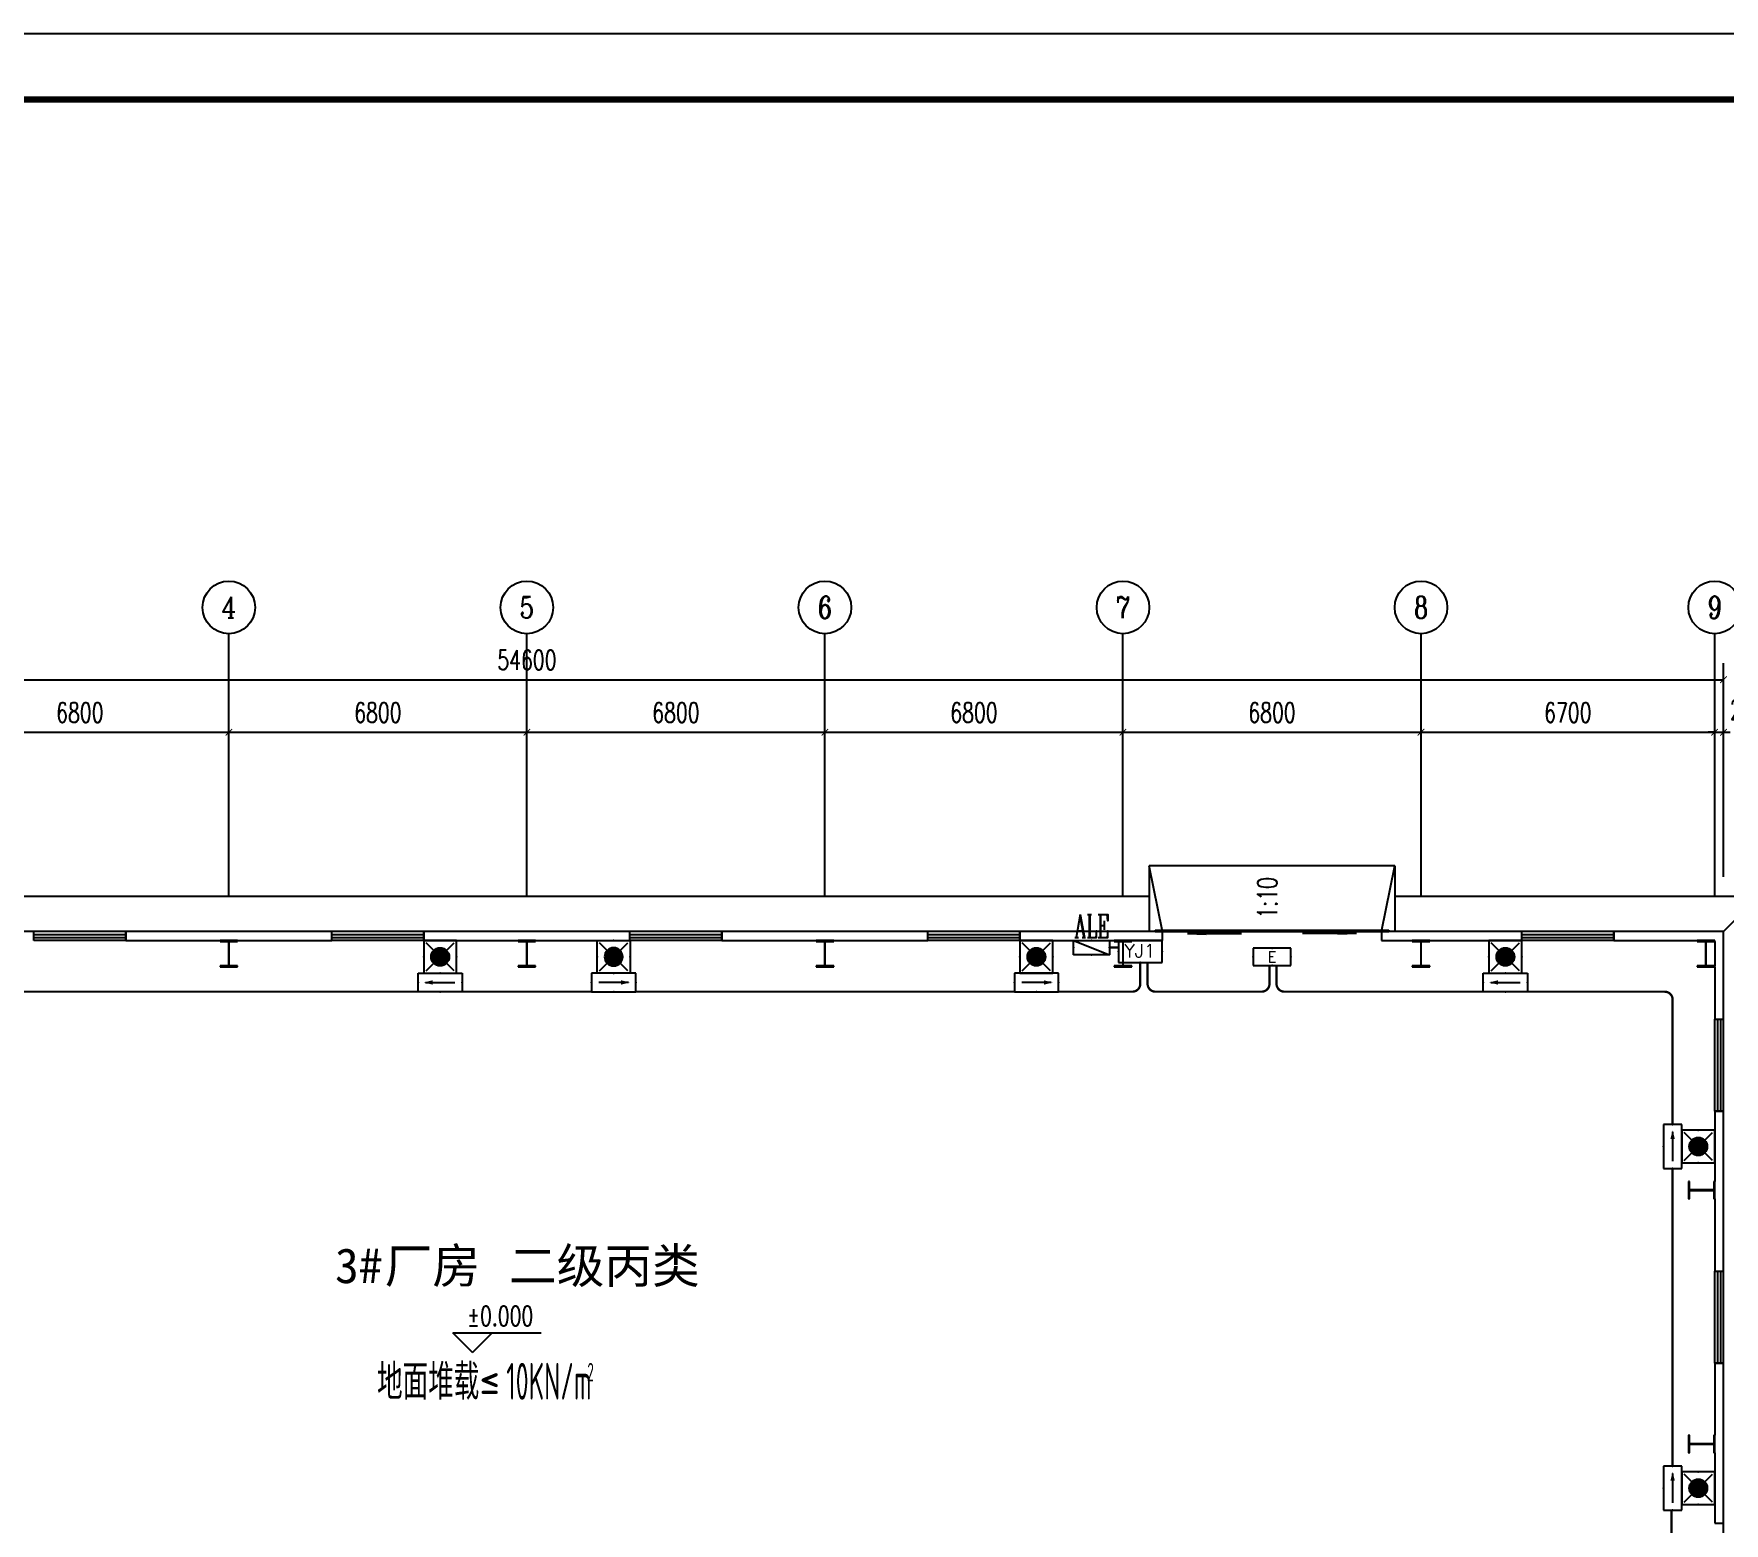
# Model space of a CAD drawing. Extents: x 1728470 to 1835391, y -157368 to 197905.
# Drawn here: x 1759900 to 1798467, y 4998 to 38988 of the extents above; entities that cross this region are included whole.
import ezdxf
from ezdxf.enums import TextEntityAlignment as Align

# ---------------------------------------------------------------- set-up
doc = ezdxf.new("R2010")
doc.units = 0
doc.header["$LTSCALE"] = 1000
doc.header["$MEASUREMENT"] = 0
doc.layers.get('0').update_dxf_attribs({"linetype": 'CONTINUOUS'})
doc.layers.get('DEFPOINTS').update_dxf_attribs({"linetype": 'CONTINUOUS'})
for name, color, linetype in [('AXIS', 3, 'CONTINUOUS'), ('AXIS_TEXT', 7, 'CONTINUOUS'), ('COLUMN', 99, 'CONTINUOUS'), ('DIM_ELEV', 3, 'CONTINUOUS'), ('DIM_SYMB', 3, 'CONTINUOUS'), ('EQUIP-消防', 3, 'CONTINUOUS'), ('EQUIP-照明', 3, 'CONTINUOUS'), ('EQUIP-箱柜', 3, 'CONTINUOUS'), ('GROUND', 2, 'CONTINUOUS'), ('PUB_TEXT', 7, 'CONTINUOUS'), ('PUB_TITLE', 4, 'CONTINUOUS'), ('STAIR', 2, 'CONTINUOUS'), ('WALL', 9, 'CONTINUOUS'), ('WINDOW', 99, 'CONTINUOUS'), ('WIRE-照明', 1, 'CONTINUOUS')]:
    doc.layers.add(name, color=color, linetype=linetype)
doc.styles.add('_TCH_AXIS', font='COMPLEX', dxfattribs={"bigfont": 'GBCBIG'})
doc.styles.add('_TCH_DIM', font='SIMPLEX', dxfattribs={"bigfont": 'GBCBIG'})
doc.styles.add('_TCH_DYN', font='')
doc.styles.add('_TEL_DIM', font='SIMPLEX', dxfattribs={"width": 0.8, "height": 3.5, "bigfont": 'HZTXT'})
doc.styles.add('COMPLEX', font='COMPLEX')
doc.styles.add('DIM_FONT', font='SIMPLEX', dxfattribs={"width": 0.7, "bigfont": 'GBCBIG'})
doc.styles.get("Standard").update_dxf_attribs({"font": 'gbenor.shx', "bigfont": 'gbcbig.shx'})
doc.styles.add('STY53', font='COMPLEX', dxfattribs={"width": 0.6, "bigfont": 'HZTXT'})
doc.styles.get('_TCH_DYN').set_extended_font_data('SimSun')
doc.dimstyles.new('DIMN150', dxfattribs={"dimscale": 1.5, "dimtxt": 300, "dimasz": 100, "dimexe": 250, "dimexo": 300, "dimgap": 150, "dimtad": 1, "dimdec": 0, "dimzin": 0, "dimtxsty": 'DIM_FONT', "dimblk": 'ARCHTICK', "dimcen": 0.09, "dimclrt": 7, "dimazin": 3, "dimtfac": 1, "dimtdec": 0, "dimtix": 1, "dimtmove": 0, "dimatfit": 3, "dimtolj": 1, "dimtzin": 0})

# ---------------------------------------------------------------- blocks, each defined once
blk = doc.blocks.new('_AXISO')
blk.add_circle((0, 0), 0.5)
at = {"layer": 'AXIS_TEXT', "style": 'COMPLEX', "width": 1.041667}
blk.add_attdef('A', text='', height=0.56, dxfattribs=at).set_placement((-0.25, -0.28), (0.25, -0.28), align=Align.FIT)
blk = doc.blocks.new('_ARCHTICK')
at = {"color": 0, "linetype": 'BYBLOCK', "const_width": 0.15}
blk.add_lwpolyline([(-0.5, -0.5), (0.5, 0.5)], dxfattribs=at)
blk = doc.blocks.new('*D59')
at = {"layer": 'AXIS', "color": 0}
for p, q in [((1913817, 87550), (1913817, 92425)), ((1968417, 87550), (1968417, 92425)), ((1913817, 92050), (1968417, 92050))]:
    blk.add_line(p, q, dxfattribs=at)
at = {"layer": 'DEFPOINTS', "color": 0}
for p in [(1968417, 92050), (1913817, 87100), (1968417, 87100)]:
    blk.add_point(p, dxfattribs=at)
at = {"layer": 'AXIS', "color": 0, "xscale": 150, "yscale": 150, "zscale": 150, "rotation": 180}
blk.add_blockref('_ARCHTICK', (1913817, 92050), dxfattribs=at)
at = {"layer": 'AXIS', "color": 0, "xscale": 150, "yscale": 150, "zscale": 150}
blk.add_blockref('_ARCHTICK', (1968417, 92050), dxfattribs=at)
at = {"layer": 'AXIS', "color": 7, "insert": (1941117, 92500), "char_height": 450, "attachment_point": 5, "style": 'DIM_FONT'}
blk.add_mtext('\\A1;54600', dxfattribs=at)
blk = doc.blocks.new('*D63')
at = {"layer": 'AXIS', "color": 0}
for p, q in [((1927517, 87550), (1927517, 91225)), ((1934317, 87550), (1934317, 91225)), ((1927517, 90850), (1934317, 90850))]:
    blk.add_line(p, q, dxfattribs=at)
at = {"layer": 'DEFPOINTS', "color": 0}
for p in [(1934317, 90850), (1927517, 87100), (1934317, 87100)]:
    blk.add_point(p, dxfattribs=at)
at = {"layer": 'AXIS', "color": 0, "xscale": 150, "yscale": 150, "zscale": 150, "rotation": 180}
blk.add_blockref('_ARCHTICK', (1927517, 90850), dxfattribs=at)
at = {"layer": 'AXIS', "color": 0, "xscale": 150, "yscale": 150, "zscale": 150}
blk.add_blockref('_ARCHTICK', (1934317, 90850), dxfattribs=at)
at = {"layer": 'AXIS', "color": 7, "insert": (1930917, 91300), "char_height": 450, "attachment_point": 5, "style": 'DIM_FONT'}
blk.add_mtext('\\A1;6800', dxfattribs=at)
blk = doc.blocks.new('*D64')
at = {"layer": 'AXIS', "color": 0}
for p, q in [((1934317, 87550), (1934317, 91225)), ((1941117, 87550), (1941117, 91225)), ((1934317, 90850), (1941117, 90850))]:
    blk.add_line(p, q, dxfattribs=at)
at = {"layer": 'DEFPOINTS', "color": 0}
for p in [(1941117, 90850), (1934317, 87100), (1941117, 87100)]:
    blk.add_point(p, dxfattribs=at)
at = {"layer": 'AXIS', "color": 0, "xscale": 150, "yscale": 150, "zscale": 150, "rotation": 180}
blk.add_blockref('_ARCHTICK', (1934317, 90850), dxfattribs=at)
at = {"layer": 'AXIS', "color": 0, "xscale": 150, "yscale": 150, "zscale": 150}
blk.add_blockref('_ARCHTICK', (1941117, 90850), dxfattribs=at)
at = {"layer": 'AXIS', "color": 7, "insert": (1937717, 91300), "char_height": 450, "attachment_point": 5, "style": 'DIM_FONT'}
blk.add_mtext('\\A1;6800', dxfattribs=at)
blk = doc.blocks.new('*D65')
at = {"layer": 'AXIS', "color": 0}
for p, q in [((1941117, 87550), (1941117, 91225)), ((1947917, 87550), (1947917, 91225)), ((1941117, 90850), (1947917, 90850))]:
    blk.add_line(p, q, dxfattribs=at)
at = {"layer": 'DEFPOINTS', "color": 0}
for p in [(1947917, 90850), (1941117, 87100), (1947917, 87100)]:
    blk.add_point(p, dxfattribs=at)
at = {"layer": 'AXIS', "color": 0, "xscale": 150, "yscale": 150, "zscale": 150, "rotation": 180}
blk.add_blockref('_ARCHTICK', (1941117, 90850), dxfattribs=at)
at = {"layer": 'AXIS', "color": 0, "xscale": 150, "yscale": 150, "zscale": 150}
blk.add_blockref('_ARCHTICK', (1947917, 90850), dxfattribs=at)
at = {"layer": 'AXIS', "color": 7, "insert": (1944517, 91300), "char_height": 450, "attachment_point": 5, "style": 'DIM_FONT'}
blk.add_mtext('\\A1;6800', dxfattribs=at)
blk = doc.blocks.new('*D66')
at = {"layer": 'AXIS', "color": 0}
for p, q in [((1947917, 87550), (1947917, 91225)), ((1954717, 87550), (1954717, 91225)), ((1947917, 90850), (1954717, 90850))]:
    blk.add_line(p, q, dxfattribs=at)
at = {"layer": 'DEFPOINTS', "color": 0}
for p in [(1954717, 90850), (1947917, 87100), (1954717, 87100)]:
    blk.add_point(p, dxfattribs=at)
at = {"layer": 'AXIS', "color": 0, "xscale": 150, "yscale": 150, "zscale": 150, "rotation": 180}
blk.add_blockref('_ARCHTICK', (1947917, 90850), dxfattribs=at)
at = {"layer": 'AXIS', "color": 0, "xscale": 150, "yscale": 150, "zscale": 150}
blk.add_blockref('_ARCHTICK', (1954717, 90850), dxfattribs=at)
at = {"layer": 'AXIS', "color": 7, "insert": (1951317, 91300), "char_height": 450, "attachment_point": 5, "style": 'DIM_FONT'}
blk.add_mtext('\\A1;6800', dxfattribs=at)
blk = doc.blocks.new('*D67')
at = {"layer": 'AXIS', "color": 0}
for p, q in [((1954717, 87550), (1954717, 91225)), ((1961517, 87550), (1961517, 91225)), ((1954717, 90850), (1961517, 90850))]:
    blk.add_line(p, q, dxfattribs=at)
at = {"layer": 'DEFPOINTS', "color": 0}
for p in [(1961517, 90850), (1954717, 87100), (1961517, 87100)]:
    blk.add_point(p, dxfattribs=at)
at = {"layer": 'AXIS', "color": 0, "xscale": 150, "yscale": 150, "zscale": 150, "rotation": 180}
blk.add_blockref('_ARCHTICK', (1954717, 90850), dxfattribs=at)
at = {"layer": 'AXIS', "color": 0, "xscale": 150, "yscale": 150, "zscale": 150}
blk.add_blockref('_ARCHTICK', (1961517, 90850), dxfattribs=at)
at = {"layer": 'AXIS', "color": 7, "insert": (1958117, 91300), "char_height": 450, "attachment_point": 5, "style": 'DIM_FONT'}
blk.add_mtext('\\A1;6800', dxfattribs=at)
blk = doc.blocks.new('*D68')
at = {"layer": 'AXIS', "color": 0}
for p, q in [((1961517, 87550), (1961517, 91225)), ((1968217, 87550), (1968217, 91225)), ((1961517, 90850), (1968217, 90850))]:
    blk.add_line(p, q, dxfattribs=at)
at = {"layer": 'DEFPOINTS', "color": 0}
for p in [(1968217, 90850), (1961517, 87100), (1968217, 87100)]:
    blk.add_point(p, dxfattribs=at)
at = {"layer": 'AXIS', "color": 0, "xscale": 150, "yscale": 150, "zscale": 150, "rotation": 180}
blk.add_blockref('_ARCHTICK', (1961517, 90850), dxfattribs=at)
at = {"layer": 'AXIS', "color": 0, "xscale": 150, "yscale": 150, "zscale": 150}
blk.add_blockref('_ARCHTICK', (1968217, 90850), dxfattribs=at)
at = {"layer": 'AXIS', "color": 7, "insert": (1964867, 91300), "char_height": 450, "attachment_point": 5, "style": 'DIM_FONT'}
blk.add_mtext('\\A1;6700', dxfattribs=at)
blk = doc.blocks.new('*D69')
at = {"layer": 'AXIS', "color": 0}
for p, q in [((1968217, 87550), (1968217, 91225)), ((1968417, 87550), (1968417, 91225)), ((1968217, 90850), (1968067, 90850)), ((1968217, 90850), (1968417, 90850)), ((1968417, 90850), (1968567, 90850))]:
    blk.add_line(p, q, dxfattribs=at)
at = {"layer": 'DEFPOINTS', "color": 0}
for p in [(1968417, 90850), (1968217, 87100), (1968417, 87100)]:
    blk.add_point(p, dxfattribs=at)
at = {"layer": 'AXIS', "color": 0, "xscale": 150, "yscale": 150, "zscale": 150}
blk.add_blockref('_ARCHTICK', (1968217, 90850), dxfattribs=at)
at = {"layer": 'AXIS', "color": 0, "xscale": 150, "yscale": 150, "zscale": 150, "rotation": 180}
blk.add_blockref('_ARCHTICK', (1968417, 90850), dxfattribs=at)
at = {"layer": 'AXIS', "color": 7, "insert": (1968972, 91368), "char_height": 450, "attachment_point": 5, "style": 'DIM_FONT'}
blk.add_mtext('\\A1;200', dxfattribs=at)
blk = doc.blocks.new('$TCHSYS$WIN2D')
for p, q in [((-0.5, 0.5), (0.5, 0.5)), ((-0.5, 0.5), (-0.5, -0.5)), ((0.5, 0.5), (0.5, -0.5)), ((0.5, 0.167), (-0.5, 0.167)), ((0.5, -0.167), (-0.5, -0.167)), ((-0.5, -0.5), (0.5, -0.5))]:
    blk.add_line(p, q)
blk = doc.blocks.new('$DORLIB2D$00000130')
at = {"color": 0, "linetype": 'CONTINUOUS'}
for p, q in [((-0.5333, 0.6601), (-0.5333, 0.5127)), ((0, 0.6601), (-0.5333, 0.6601)), ((0, 0.5127), (0, 0.6601)), ((0.5333, 0.6601), (0, 0.6601)), ((0.5333, 0.6601), (0.5333, 0.5127)), ((0, 0.5127), (-0.5333, 0.5127)), ((0.5333, 0.5127), (0, 0.5127)), ((-0.3853, 0.2694), (-0.1396, 0.2694)), ((-0.3853, 0.2694), (-0.2999, 0.2144)), ((-0.2999, 0.2144), (-0.2999, 0.2694)), ((0.3853, 0.2694), (0.1396, 0.2694)), ((0.2999, 0.2144), (0.2999, 0.2694)), ((0.3853, 0.2694), (0.2999, 0.2144))]:
    blk.add_line(p, q, dxfattribs=at)
blk = doc.blocks.new('$EQUIP$00001776')
for p, q in [((0.72, 0.66), (-0.72, 0.66)), ((-0.72, 0.66), (-0.72, 0)), ((0.72, 0), (0.72, 0.66)), ((-0.72, 0), (0.72, 0))]:
    blk.add_line(p, q)
for p in [(0, 0.66), (-0.72, 0.33), (0, 0), (0.72, 0.33)]:
    blk.add_point(p)
blk = doc.blocks.new('$EQUIP$00001167')
for p, q in [((-0.429, 0.429), (0.429, -0.429)), ((-0.429, -0.429), (0.429, 0.429))]:
    blk.add_line(p, q)
blk.add_lwpolyline([(-0.5, 0.5), (-0.5, -0.5), (0.5, -0.5), (0.5, 0.5)], close=True)
blk.add_circle((0, 0), 0.275)
for p in [(-0.5, 0), (0, 0.5), (0.5, 0), (0, -0.5)]:
    blk.add_point(p)
for points in [[(-0.238, 0.137), (0.238, 0.137), (-0.275, 0), (0.275, 0)], [(-0.238, -0.137), (0.238, -0.137), (-0.275, 0), (0.275, 0)], [(-0.137, 0.238), (0.137, 0.238), (-0.238, 0.137), (0.238, 0.137)], [(0, 0.275), (0, 0.275), (-0.137, 0.238), (0.137, 0.238)], [(-0.137, -0.238), (0.137, -0.238), (-0.238, -0.137), (0.238, -0.137)], [(0, -0.275), (0, -0.275), (-0.137, -0.238), (0.137, -0.238)]]:
    blk.add_solid(points)
at = {"flags": 9}
blk.add_attdef('A', (0, 0), '', height=0.00002, dxfattribs=at)
blk = doc.blocks.new('$EQUIP$00001686')
for p, q in [((0.72, 0.6), (-0.72, 0.6)), ((-0.72, 0.6), (-0.72, 0)), ((0.72, 0), (0.72, 0.6)), ((-0.72, 0), (0.72, 0))]:
    blk.add_line(p, q)
at = {"color": 7}
blk.add_line((-0.48, 0.3), (0.48, 0.3), dxfattribs=at)
for p in [(0, 0.6), (-0.72, 0.3), (0, 0), (0.72, 0.3)]:
    blk.add_point(p)
blk.add_solid([(-0.24, 0.228), (-0.528, 0.3), (-0.24, 0.372)])
blk = doc.blocks.new('$EQUIP$00002942')
for p, q in [((-0.75, 0.6), (-0.75, 0)), ((-0.75, 0), (0.75, 0.6)), ((0.75, 0.6), (-0.75, 0.6)), ((-0.75, 0), (0.75, 0)), ((0.75, 0), (0.75, 0.6))]:
    blk.add_line(p, q)
at = {"const_width": 0.04}
blk.add_lwpolyline([(-0.75, 0.6), (-0.75, 0), (0.75, 0), (0.75, 0.6), (-0.75, 0.6), (-0.75, 0)], dxfattribs=at)
for p in [(-0.75, 0.3), (0, 0.6), (0, 0), (0.75, 0.3)]:
    blk.add_point(p)
blk = doc.blocks.new('$EQUIP$00001924')
for p, q in [((-0.65, 0.65), (-0.65, 0)), ((0.65, 0.65), (-0.65, 0.65)), ((0.65, 0), (0.65, 0.65)), ((-0.65, 0), (0.65, 0))]:
    blk.add_line(p, q)
for p in [(0, 0.65), (-0.65, 0.325), (0, 0), (0.65, 0.325)]:
    blk.add_point(p)
at = {"color": 7, "style": '_TEL_DIM'}
blk.add_attdef('$TEXT$', text='', height=0.4, dxfattribs=at).set_placement((-0.014, 0.343), align=Align.MIDDLE_CENTER)
blk = doc.blocks.new('DFW32')
at = {"layer": 'AXIS', "color": 8}
for p, q in [((1934316.8, 87100.2), (1934316.8, 93100.2)), ((1941116.8, 87100.2), (1941116.8, 93100.2)), ((1947916.8, 87100.2), (1947916.8, 93100.2)), ((1954716.8, 87100.2), (1954716.8, 93100.2)), ((1961516.8, 87100.2), (1961516.8, 93100.2)), ((1968216.8, 87100.2), (1968216.8, 93100.2))]:
    blk.add_line(p, q, dxfattribs=at)
at = {"layer": 'COLUMN', "color": 8}
for p, q in [((1934516.8, 86100.2), (1934116.8, 86100.2)), ((1934116.8, 86100.2), (1934116.8, 86078.2)), ((1934116.8, 86078.2), (1934305.8, 86078.2)), ((1934305.8, 86078.2), (1934310.8, 86073.2)), ((1934310.8, 86073.2), (1934310.8, 85527.2)), ((1934322.8, 86073.2), (1934327.8, 86078.2)), ((1934322.8, 85527.2), (1934322.8, 86073.2)), ((1934327.8, 86078.2), (1934516.8, 86078.2)), ((1934516.8, 86078.2), (1934516.8, 86100.2)), ((1941316.8, 86100.2), (1940916.8, 86100.2)), ((1940916.8, 86100.2), (1940916.8, 86078.2)), ((1940916.8, 86078.2), (1941105.8, 86078.2)), ((1941105.8, 86078.2), (1941110.8, 86073.2)), ((1941110.8, 86073.2), (1941110.8, 85527.2)), ((1941122.8, 86073.2), (1941127.8, 86078.2)), ((1941122.8, 85527.2), (1941122.8, 86073.2)), ((1941127.8, 86078.2), (1941316.8, 86078.2)), ((1941316.8, 86078.2), (1941316.8, 86100.2)), ((1948116.8, 86100.2), (1947716.8, 86100.2)), ((1947716.8, 86100.2), (1947716.8, 86078.2)), ((1947716.8, 86078.2), (1947905.8, 86078.2)), ((1947905.8, 86078.2), (1947910.8, 86073.2)), ((1947910.8, 86073.2), (1947910.8, 85527.2)), ((1947922.8, 86073.2), (1947927.8, 86078.2)), ((1947922.8, 85527.2), (1947922.8, 86073.2)), ((1947927.8, 86078.2), (1948116.8, 86078.2)), ((1948116.8, 86078.2), (1948116.8, 86100.2)), ((1954916.8, 86100.2), (1954516.8, 86100.2)), ((1954516.8, 86100.2), (1954516.8, 86078.2)), ((1954516.8, 86078.2), (1954705.8, 86078.2)), ((1954705.8, 86078.2), (1954710.8, 86073.2)), ((1954710.8, 86073.2), (1954710.8, 85527.2)), ((1954722.8, 86073.2), (1954727.8, 86078.2)), ((1954722.8, 85527.2), (1954722.8, 86073.2)), ((1954727.8, 86078.2), (1954916.8, 86078.2)), ((1954916.8, 86078.2), (1954916.8, 86100.2)), ((1961716.8, 86100.2), (1961316.8, 86100.2)), ((1961316.8, 86100.2), (1961316.8, 86078.2)), ((1961316.8, 86078.2), (1961505.8, 86078.2)), ((1961505.8, 86078.2), (1961510.8, 86073.2)), ((1961510.8, 86073.2), (1961510.8, 85527.2)), ((1961522.8, 86073.2), (1961527.8, 86078.2)), ((1961522.8, 85527.2), (1961522.8, 86073.2)), ((1961527.8, 86078.2), (1961716.8, 86078.2)), ((1961716.8, 86078.2), (1961716.8, 86100.2)), ((1968216.8, 86100.2), (1967816.8, 86100.2)), ((1967816.8, 86100.2), (1967816.8, 86078.2)), ((1967816.8, 86078.2), (1968005.8, 86078.2)), ((1968005.8, 86078.2), (1968010.8, 86073.2)), ((1968010.8, 86073.2), (1968010.8, 85527.2)), ((1968022.8, 86073.2), (1968027.8, 86078.2)), ((1968022.8, 85527.2), (1968022.8, 86073.2)), ((1968027.8, 86078.2), (1968216.8, 86078.2)), ((1968216.8, 86078.2), (1968216.8, 86100.2)), ((1934305.8, 85522.2), (1934116.8, 85522.2)), ((1934116.8, 85522.2), (1934116.8, 85500.2)), ((1934116.8, 85500.2), (1934516.8, 85500.2)), ((1934310.8, 85527.2), (1934305.8, 85522.2)), ((1934327.8, 85522.2), (1934322.8, 85527.2)), ((1934516.8, 85522.2), (1934327.8, 85522.2)), ((1934516.8, 85500.2), (1934516.8, 85522.2)), ((1941105.8, 85522.2), (1940916.8, 85522.2)), ((1940916.8, 85522.2), (1940916.8, 85500.2)), ((1940916.8, 85500.2), (1941316.8, 85500.2)), ((1941110.8, 85527.2), (1941105.8, 85522.2)), ((1941127.8, 85522.2), (1941122.8, 85527.2)), ((1941316.8, 85522.2), (1941127.8, 85522.2)), ((1941316.8, 85500.2), (1941316.8, 85522.2)), ((1947905.8, 85522.2), (1947716.8, 85522.2)), ((1947716.8, 85522.2), (1947716.8, 85500.2)), ((1947716.8, 85500.2), (1948116.8, 85500.2)), ((1947910.8, 85527.2), (1947905.8, 85522.2)), ((1947927.8, 85522.2), (1947922.8, 85527.2)), ((1948116.8, 85522.2), (1947927.8, 85522.2)), ((1948116.8, 85500.2), (1948116.8, 85522.2)), ((1954705.8, 85522.2), (1954516.8, 85522.2)), ((1954516.8, 85522.2), (1954516.8, 85500.2)), ((1954516.8, 85500.2), (1954916.8, 85500.2)), ((1954710.8, 85527.2), (1954705.8, 85522.2)), ((1954727.8, 85522.2), (1954722.8, 85527.2)), ((1954916.8, 85522.2), (1954727.8, 85522.2)), ((1954916.8, 85500.2), (1954916.8, 85522.2)), ((1961505.8, 85522.2), (1961316.8, 85522.2)), ((1961316.8, 85522.2), (1961316.8, 85500.2)), ((1961316.8, 85500.2), (1961716.8, 85500.2)), ((1961510.8, 85527.2), (1961505.8, 85522.2)), ((1961527.8, 85522.2), (1961522.8, 85527.2)), ((1961716.8, 85522.2), (1961527.8, 85522.2)), ((1961716.8, 85500.2), (1961716.8, 85522.2)), ((1968005.8, 85522.2), (1967816.8, 85522.2)), ((1967816.8, 85522.2), (1967816.8, 85500.2)), ((1967816.8, 85500.2), (1968216.8, 85500.2)), ((1968010.8, 85527.2), (1968005.8, 85522.2)), ((1968027.8, 85522.2), (1968022.8, 85527.2)), ((1968216.8, 85522.2), (1968027.8, 85522.2)), ((1968216.8, 85500.2), (1968216.8, 85522.2)), ((1967638.8, 80600.2), (1967616.8, 80600.2)), ((1967616.8, 80600.2), (1967616.8, 80200.2)), ((1967638.8, 80411.2), (1967638.8, 80600.2)), ((1967643.8, 80406.2), (1967638.8, 80411.2)), ((1967638.8, 80389.2), (1967643.8, 80394.2)), ((1967638.8, 80200.2), (1967638.8, 80389.2)), ((1968189.8, 80406.2), (1967643.8, 80406.2)), ((1967643.8, 80394.2), (1968189.8, 80394.2)), ((1968194.8, 80411.2), (1968189.8, 80406.2)), ((1968189.8, 80394.2), (1968194.8, 80389.2)), ((1968216.8, 80600.2), (1968194.8, 80600.2)), ((1968194.8, 80600.2), (1968194.8, 80411.2)), ((1968194.8, 80389.2), (1968194.8, 80200.2)), ((1968216.8, 80200.2), (1968216.8, 80600.2)), ((1967616.8, 80200.2), (1967638.8, 80200.2)), ((1968194.8, 80200.2), (1968216.8, 80200.2)), ((1967638.8, 74806.2), (1967616.8, 74806.2)), ((1967616.8, 74806.2), (1967616.8, 74406.2)), ((1967638.8, 74617.2), (1967638.8, 74806.2)), ((1967643.8, 74612.2), (1967638.8, 74617.2)), ((1967638.8, 74595.2), (1967643.8, 74600.2)), ((1967638.8, 74406.2), (1967638.8, 74595.2)), ((1968189.8, 74612.2), (1967643.8, 74612.2)), ((1967643.8, 74600.2), (1968189.8, 74600.2)), ((1968194.8, 74617.2), (1968189.8, 74612.2)), ((1968189.8, 74600.2), (1968194.8, 74595.2)), ((1968216.8, 74806.2), (1968194.8, 74806.2)), ((1968194.8, 74806.2), (1968194.8, 74617.2)), ((1968194.8, 74595.2), (1968194.8, 74406.2)), ((1968216.8, 74406.2), (1968216.8, 74806.2)), ((1967616.8, 74406.2), (1967638.8, 74406.2)), ((1968194.8, 74406.2), (1968216.8, 74406.2))]:
    blk.add_line(p, q, dxfattribs=at)
at = {"layer": 'DIM_ELEV', "color": 8}
for p, q in [((1939876, 76698.2), (1939426, 77148.2)), ((1939426, 77148.2), (1941445.7, 77148.2)), ((1939876, 76698.2), (1940326, 77148.2))]:
    blk.add_line(p, q, dxfattribs=at)
at = {"layer": 'DIM_SYMB', "color": 8}
blk.add_lwpolyline([(1958391.3, 86495.2, 0, 0, 0), (1958391.3, 87168.7, 120, 0, 0), (1958391.3, 87618.7, 0, 0, 0)], format="xyseb", dxfattribs=at)
at = {"layer": 'GROUND', "color": 8}
for p, q in [((1955316.8, 87100.2), (1926916.8, 87100.2)), ((1969216.8, 87100.2), (1960916.8, 87100.2)), ((1968416.8, 86300.2), (1969216.8, 87100.2)), ((1955316.8, 86300.2), (1926916.8, 86300.2)), ((1968416.8, 86300.2), (1960916.8, 86300.2)), ((1968416.8, 68700.2), (1968416.8, 86300.2))]:
    blk.add_line(p, q, dxfattribs=at)
at = {"layer": 'STAIR', "color": 8}
for p, q in [((1960916.8, 87800.2), (1955316.8, 87800.2)), ((1955316.8, 87800.2), (1955316.8, 86300.2)), ((1955616.8, 86300.2), (1955316.8, 87800.2)), ((1960616.8, 86300.2), (1960916.8, 87800.2)), ((1960916.8, 87800.2), (1960916.8, 86300.2)), ((1960916.8, 86300.2), (1955316.8, 86300.2))]:
    blk.add_line(p, q, dxfattribs=at)
at = {"layer": 'WALL', "color": 8}
for p, q in [((1934316.8, 86300.2), (1931966.8, 86300.2)), ((1931966.8, 86300.2), (1931966.8, 86100.2)), ((1931966.8, 86100.2), (1934116.8, 86100.2)), ((1936666.8, 86300.2), (1934316.8, 86300.2)), ((1934516.8, 86100.2), (1936666.8, 86100.2)), ((1936666.8, 86100.2), (1936666.8, 86300.2)), ((1941116.8, 86300.2), (1938766.8, 86300.2)), ((1938766.8, 86300.2), (1938766.8, 86100.2)), ((1938766.8, 86100.2), (1940916.8, 86100.2)), ((1943466.8, 86300.2), (1941116.8, 86300.2)), ((1941316.8, 86100.2), (1943466.8, 86100.2)), ((1943466.8, 86100.2), (1943466.8, 86300.2)), ((1947916.8, 86300.2), (1945566.8, 86300.2)), ((1945566.8, 86300.2), (1945566.8, 86100.2)), ((1945566.8, 86100.2), (1947716.8, 86100.2)), ((1950266.8, 86300.2), (1947916.8, 86300.2)), ((1948116.8, 86100.2), (1950266.8, 86100.2)), ((1950266.8, 86100.2), (1950266.8, 86300.2)), ((1954716.8, 86300.2), (1952366.8, 86300.2)), ((1952366.8, 86300.2), (1952366.8, 86100.2)), ((1952366.8, 86100.2), (1954516.8, 86100.2)), ((1955616.8, 86300.2), (1954716.8, 86300.2)), ((1954916.8, 86100.2), (1955616.8, 86100.2)), ((1955616.8, 86100.2), (1955616.8, 86300.2)), ((1961516.8, 86300.2), (1960616.8, 86300.2)), ((1960616.8, 86300.2), (1960616.8, 86100.2)), ((1960616.8, 86100.2), (1961316.8, 86100.2)), ((1963816.8, 86300.2), (1961516.8, 86300.2)), ((1961716.8, 86100.2), (1963816.8, 86100.2)), ((1963816.8, 86100.2), (1963816.8, 86300.2)), ((1968416.8, 86300.2), (1965916.8, 86300.2)), ((1965916.8, 86300.2), (1965916.8, 86100.2)), ((1965916.8, 86100.2), (1967816.8, 86100.2)), ((1968216.8, 86078.2), (1968216.8, 85522.2)), ((1968416.8, 84300.2), (1968416.8, 86300.2)), ((1968216.8, 85500.2), (1968216.8, 84300.2)), ((1968216.8, 84300.2), (1968416.8, 84300.2)), ((1968416.8, 82200.2), (1968216.8, 82200.2)), ((1968216.8, 82200.2), (1968216.8, 80600.2)), ((1968416.8, 80400.2), (1968416.8, 82200.2)), ((1968416.8, 78550.2), (1968416.8, 80400.2)), ((1968216.8, 80200.2), (1968216.8, 78550.2)), ((1968216.8, 78550.2), (1968416.8, 78550.2)), ((1968416.8, 76450.2), (1968216.8, 76450.2)), ((1968216.8, 76450.2), (1968216.8, 74806.2)), ((1968416.8, 74606.2), (1968416.8, 76450.2)), ((1968416.8, 72800.2), (1968416.8, 74606.2)), ((1968216.8, 74406.2), (1968216.8, 72800.2)), ((1968216.8, 72800.2), (1968416.8, 72800.2))]:
    blk.add_line(p, q, dxfattribs=at)
at = {"layer": 'AXIS', "color": 8}
ref = blk.add_blockref('_AXISO', (1934316.8, 93700.2), dxfattribs=dict(at, xscale=1200, yscale=1200, zscale=1200))
ref.add_attrib('A', '4', dxfattribs={"layer": 'AXIS_TEXT', "color": 8, "height": 480.7, "style": '_TCH_AXIS', "width": 0.9375}).set_placement((1934145.1, 93459.8), (1934488.5, 93459.8), align=Align.FIT)
ref = blk.add_blockref('_AXISO', (1941116.8, 93700.2), dxfattribs=dict(at, xscale=1200, yscale=1200, zscale=1200))
ref.add_attrib('A', '5', dxfattribs={"layer": 'AXIS_TEXT', "color": 8, "height": 493.2, "style": '_TCH_AXIS'}).set_placement((1940952.4, 93453.6), (1941281.2, 93453.6), align=Align.FIT)
ref = blk.add_blockref('_AXISO', (1947916.8, 93700.2), dxfattribs=dict(at, xscale=1200, yscale=1200, zscale=1200))
ref.add_attrib('A', '6', dxfattribs={"layer": 'AXIS_TEXT', "color": 8, "height": 506.1, "style": '_TCH_AXIS', "width": 0.928571}).set_placement((1947760.1, 93447.1), (1948073.4, 93447.1), align=Align.FIT)
ref = blk.add_blockref('_AXISO', (1954716.8, 93700.2), dxfattribs=dict(at, xscale=1200, yscale=1200, zscale=1200))
ref.add_attrib('A', '7', dxfattribs={"layer": 'AXIS_TEXT', "color": 8, "height": 493.2, "style": '_TCH_AXIS'}).set_placement((1954552.4, 93453.6), (1954881.2, 93453.6), align=Align.FIT)
ref = blk.add_blockref('_AXISO', (1961516.8, 93700.2), dxfattribs=dict(at, xscale=1200, yscale=1200, zscale=1200))
ref.add_attrib('A', '8', dxfattribs={"layer": 'AXIS_TEXT', "color": 8, "height": 493.2, "style": '_TCH_AXIS'}).set_placement((1961352.4, 93453.6), (1961681.2, 93453.6), align=Align.FIT)
ref = blk.add_blockref('_AXISO', (1968216.8, 93700.2), dxfattribs=dict(at, xscale=1200, yscale=1200, zscale=1200))
ref.add_attrib('A', '9', dxfattribs={"layer": 'AXIS_TEXT', "color": 8, "height": 506.1, "style": '_TCH_AXIS', "width": 0.928571}).set_placement((1968060.1, 93447.1), (1968373.4, 93447.1), align=Align.FIT)
at = {"layer": 'WINDOW', "color": 8}
for name, p, xscale, yscale, zscale, rotation in [('$TCHSYS$WIN2D', (1930916.8, 86200.2), 2100, 200, 2100, 180), ('$TCHSYS$WIN2D', (1937716.8, 86200.2), 2100, 200, 2100, 180), ('$TCHSYS$WIN2D', (1944516.8, 86200.2), 2100, 200, 2100, 180), ('$TCHSYS$WIN2D', (1951316.8, 86200.2), 2100, 200, 2100, 180), ('$DORLIB2D$00000130', (1958116.8, 86200.2), 5000, -200, 5000, 180), ('$TCHSYS$WIN2D', (1964866.8, 86200.2), 2100, 200, 2100, 180), ('$TCHSYS$WIN2D', (1968316.8, 83250.2), 2100, 200, 2100, 90), ('$TCHSYS$WIN2D', (1968316.8, 77500.2), 2100, 200, 2100, 90)]:
    blk.add_blockref(name, p, dxfattribs=dict(at, xscale=xscale, yscale=yscale, zscale=zscale, rotation=rotation))
at = {"layer": 'PUB_TEXT', "color": 8, "style": '_TCH_DIM', "width": 0.705882}
blk.add_text('1:10', height=446.25, rotation=90, dxfattribs=at).set_placement((1958233.8, 86599.4))
at = {"layer": 'PUB_TEXT', "color": 8, "style": '_TCH_DYN'}
for s, p in [('3#', (1936739.1, 78278.3)), ('厂房', (1937873.3, 78278.3)), ('二级丙类', (1940708.7, 78278.3))]:
    blk.add_text(s, height=797.47, dxfattribs=at).set_placement(p)
at = {"layer": 'PUB_TEXT', "color": 8, "style": '_TCH_DIM', "width": 0.705882}
blk.add_text('%%P0.000', height=446.25, dxfattribs=at).set_placement((1939750.7, 77305.7))
at = {"layer": 'PUB_TEXT', "color": 8}
blk.add_text('地面堆载≤', height=810.21, dxfattribs=at).set_placement((1937698.2, 75618.3))
at = {"layer": 'PUB_TEXT', "color": 8, "width": 0.6}
for s, height, p in [('10KN/m', 840, (1940647.1, 75618.3)), ('2', 420, (1942497.2, 76038.3))]:
    blk.add_text(s, height=height, dxfattribs=at).set_placement(p)
at = {"layer": 'AXIS', "color": 8}
for p1, p2, distance, picture, middle in [((1913816.8, 87100.2), (1968416.8, 87100.2), 4950, '*D59', (1941116.8, 92500.2)), ((1927516.8, 87100.2), (1934316.8, 87100.2), 3750, '*D63', (1930916.8, 91300.2)), ((1934316.8, 87100.2), (1941116.8, 87100.2), 3750, '*D64', (1937716.8, 91300.2)), ((1941116.8, 87100.2), (1947916.8, 87100.2), 3750, '*D65', (1944516.8, 91300.2)), ((1947916.8, 87100.2), (1954716.8, 87100.2), 3750, '*D66', (1951316.8, 91300.2)), ((1954716.8, 87100.2), (1961516.8, 87100.2), 3750, '*D67', (1958116.8, 91300.2)), ((1961516.8, 87100.2), (1968216.8, 87100.2), 3750, '*D68', (1964866.8, 91300.2))]:
    dim = blk.add_aligned_dim(p1=p1, p2=p2, distance=distance, dimstyle='DIMN150', dxfattribs=at)
    dim.commit()
    dim.dimension.update_dxf_attribs({"geometry": picture, "text_midpoint": middle})
dim = blk.add_linear_dim(base=(1968416.8, 90850.2), p1=(1968216.8, 87100.2), p2=(1968416.8, 87100.2), angle=0, dimstyle='DIMN150', dxfattribs=at)
dim.commit()
dim.dimension.update_dxf_attribs({"geometry": '*D69', "text_midpoint": (1968971.8, 91367.7), "dimtype": 161})

msp = doc.modelspace()

# ---------------------------------------------------------------- linework, layer by layer
at = {"layer": 'PUB_TITLE'}
msp.add_lwpolyline([(1728675, -24012), (1817775, -24012), (1817775, 38988), (1728675, 38988)], close=True, dxfattribs=at)
at = {"layer": 'PUB_TITLE', "const_width": 150}
msp.add_lwpolyline([(1732425, -22512), (1816275, -22512), (1816275, 37488), (1732425, 37488)], close=True, dxfattribs=at)
at = {"layer": 'WIRE-照明', "linetype": 'CONTINUOUS', "const_width": 52.5}
for points in [[(1784439, 18134), (1784645, 18134)], [(1759652, 17128), (1768666, 17128)], [(1769674, 17128), (1772627, 17128)], [(1773635, 17128), (1782273, 17128)], [(1797290, 6302), (1797290, 13091)]]:
    msp.add_lwpolyline(points, dxfattribs=at)
for points in [[(1785145, 17797), (1785145, 17308, -0.414214), (1784965, 17128), (1783281, 17128)], [(1785311, 17797), (1785311, 17308, 0.414214), (1785491, 17128), (1787913, 17128, 0.414214), (1788093, 17308), (1788093, 17724)], [(1788253, 17724), (1788253, 17308, 0.414214), (1788433, 17128), (1792971, 17128)], [(1793979, 17128), (1797110, 17128, -0.414214), (1797290, 16948), (1797290, 14099)], [(1797262, 5294), (1797262, 2448, -0.414214), (1797082, 2268), (1793979, 2268)]]:
    msp.add_lwpolyline(points, format="xyb", dxfattribs=at)

# ---------------------------------------------------------------- block references
msp.add_blockref('DFW32', (-169967, -67802))
at = {"layer": 'EQUIP-消防', "xscale": 770, "yscale": 770, "zscale": 770.0000000000001}
msp.add_blockref('$EQUIP$00001924', (1785145, 17797), dxfattribs=at).add_auto_attribs({'$TEXT$': 'YJ1'})
at = {"layer": 'EQUIP-照明'}
for name, p, xscale, yscale, zscale, rotation in [('$EQUIP$00001167', (1769171, 17923), 750, 750, 750, 90), ('$EQUIP$00001167', (1773129, 17923), -750, 750, 750, 270), ('$EQUIP$00001167', (1782775, 17923), 750, 750, 750, 90), ('$EQUIP$00001167', (1793475, 17923), 750, 750, 750, 90), ('$EQUIP$00001686', (1769170, 17548), -700, 700, 700, 180), ('$EQUIP$00001686', (1773131, 17548), 700, 700, 700, 180), ('$EQUIP$00001686', (1782777, 17548), 700, 700, 700, 180), ('$EQUIP$00001686', (1793475, 17548), -700, 700, 700, 180), ('$EQUIP$00001686', (1797080, 13595), 700, 700, 700, 270), ('$EQUIP$00001167', (1797875, 13595), 750, 750, 750, 90), ('$EQUIP$00001686', (1797080, 5798), 700, 700, 700, 270), ('$EQUIP$00001167', (1797875, 5798), 750, 750, 750, 90)]:
    msp.add_blockref(name, p, dxfattribs=dict(at, xscale=xscale, yscale=yscale, zscale=zscale, rotation=rotation))
ref = msp.add_blockref('$EQUIP$00001776', (1788150, 17724), dxfattribs=dict(at, xscale=600, yscale=600, zscale=600))
ref.add_attrib('$TEXT$', 'E', dxfattribs={"layer": '0', "color": 7, "height": 240, "style": '_TEL_DIM'}).set_placement((1788150, 17922), align=Align.MIDDLE_CENTER)
at = {"layer": 'EQUIP-箱柜', "xscale": -546, "yscale": 546, "zscale": 546, "rotation": 180}
msp.add_blockref('$EQUIP$00002942', (1784030, 18298), dxfattribs=at)

# ---------------------------------------------------------------- texts
at = {"layer": 'WIRE-照明', "color": 3, "linetype": 'CONTINUOUS', "style": 'STY53', "width": 0.6}
msp.add_text('ALE', height=532.2, dxfattribs=at).set_placement((1784041, 18627), align=Align.MIDDLE)

doc.saveas('drawing.dxf')
